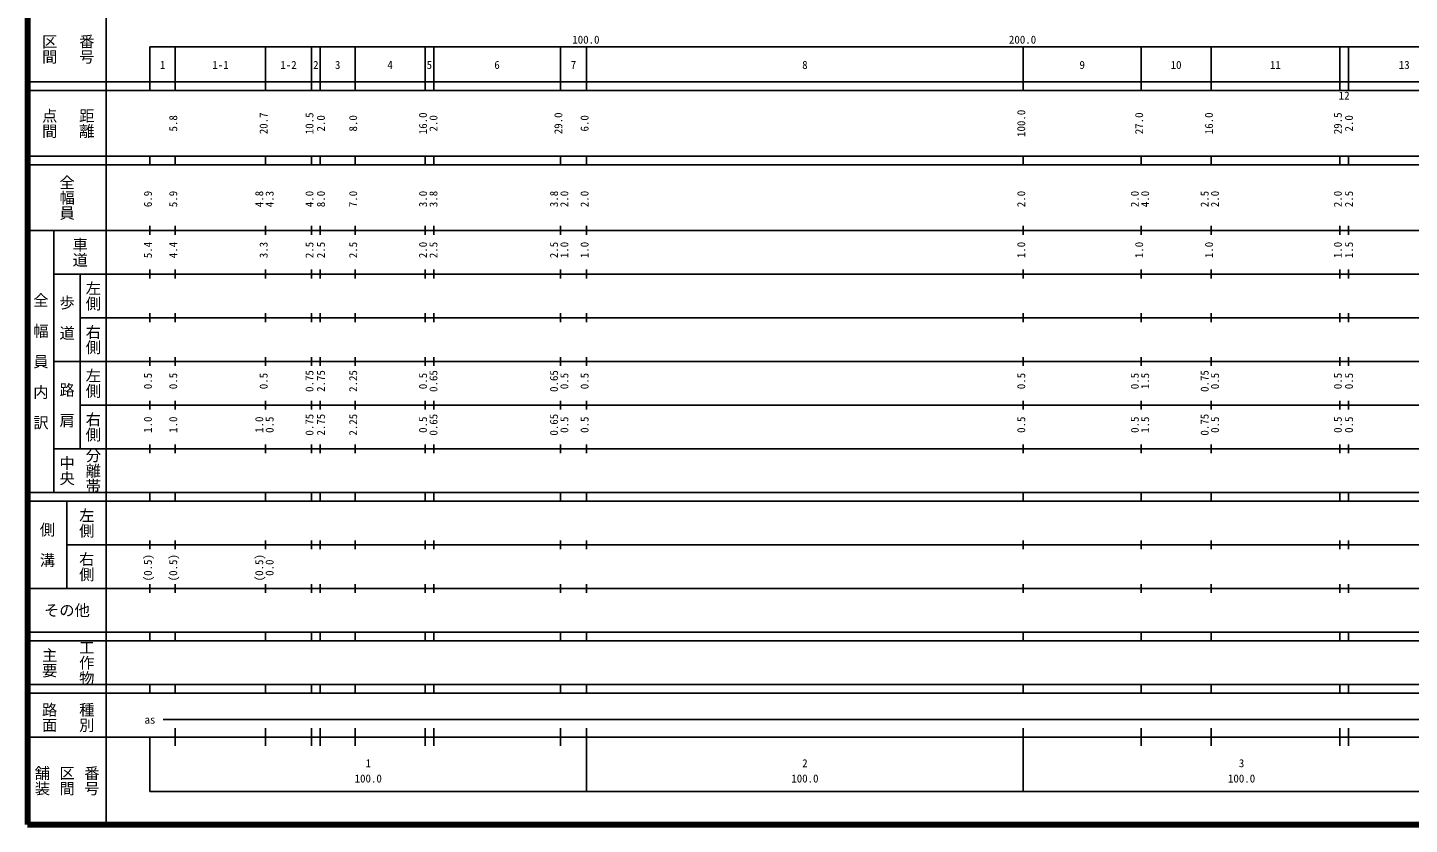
# Model space of a CAD drawing. Units: millimetres on the paper, enlarged 1000 times. Extents: x 40000 to 680000, y 20000 to 380000.
# Drawn here: x 40000 to 356425, y 20000 to 202409 of the extents above; entities that cross this region are included whole.
import ezdxf
from ezdxf.enums import TextEntityAlignment as Align

# ---------------------------------------------------------------- set-up
doc = ezdxf.new("R2010")
doc.units = ezdxf.units.MM
doc.header["$LTSCALE"] = 1000
doc.layers.add('M-TTL', color=2, linetype='Continuous', lineweight=140)
doc.layers.add('M-TTL-BAND', color=7, linetype='Continuous', lineweight=25)
doc.styles.add('@ＭＳ ゴシック', font='')
doc.styles.add('ＭＳ ゴシック', font='')
doc.styles.get('@ＭＳ ゴシック').set_extended_font_data('@MS Gothic')
doc.styles.get('ＭＳ ゴシック').set_extended_font_data('MS Gothic')

msp = doc.modelspace()

# ---------------------------------------------------------------- linework, layer by layer
at = {"layer": 'M-TTL'}
for p, q in [((40000, 380000), (40000, 20000)), ((40000, 20000), (680000, 20000))]:
    msp.add_line(p, q, dxfattribs=at)
at = {"layer": 'M-TTL-BAND'}
for p, q in [((58000, 370000), (58000, 20000)), ((68000, 198000), (579000, 198000)), ((68000, 198000), (68000, 188000)), ((73800, 188000), (73800, 198000)), ((94500, 188000), (94500, 198000)), ((105000, 188000), (105000, 198000)), ((107000, 188000), (107000, 198000)), ((115000, 188000), (115000, 198000)), ((131000, 188000), (131000, 198000)), ((133000, 188000), (133000, 198000)), ((162000, 188000), (162000, 198000)), ((168000, 188000), (168000, 198000)), ((268000, 188000), (268000, 198000)), ((295000, 188000), (295000, 198000)), ((311000, 188000), (311000, 198000)), ((340500, 188000), (340500, 198000)), ((342500, 188000), (342500, 198000)), ((40000, 190000), (579000, 190000)), ((40000, 188000), (579000, 188000)), ((40000, 173000), (579000, 173000)), ((40000, 171000), (579000, 171000)), ((68000, 171000), (68000, 173000)), ((73800, 171000), (73800, 173000)), ((94500, 171000), (94500, 173000)), ((105000, 171000), (105000, 173000)), ((107000, 171000), (107000, 173000)), ((115000, 171000), (115000, 173000)), ((131000, 171000), (131000, 173000)), ((133000, 171000), (133000, 173000)), ((162000, 171000), (162000, 173000)), ((168000, 171000), (168000, 173000)), ((268000, 171000), (268000, 173000)), ((295000, 171000), (295000, 173000)), ((311000, 171000), (311000, 173000)), ((340500, 171000), (340500, 173000)), ((342500, 171000), (342500, 173000)), ((40000, 156000), (579000, 156000)), ((46000, 96000), (46000, 156000)), ((68000, 155000), (68000, 157000)), ((73800, 155000), (73800, 157000)), ((94500, 155000), (94500, 157000)), ((105000, 155000), (105000, 157000)), ((107000, 155000), (107000, 157000)), ((115000, 155000), (115000, 157000)), ((131000, 155000), (131000, 157000)), ((133000, 155000), (133000, 157000)), ((162000, 155000), (162000, 157000)), ((168000, 155000), (168000, 157000)), ((268000, 155000), (268000, 157000)), ((295000, 155000), (295000, 157000)), ((311000, 155000), (311000, 157000)), ((340500, 155000), (340500, 157000)), ((342500, 155000), (342500, 157000)), ((46000, 146000), (579000, 146000)), ((52000, 146000), (52000, 106000)), ((68000, 145000), (68000, 147000)), ((73800, 145000), (73800, 147000)), ((94500, 145000), (94500, 147000)), ((105000, 145000), (105000, 147000)), ((107000, 145000), (107000, 147000)), ((115000, 145000), (115000, 147000)), ((131000, 145000), (131000, 147000)), ((133000, 145000), (133000, 147000)), ((162000, 145000), (162000, 147000)), ((168000, 145000), (168000, 147000)), ((268000, 145000), (268000, 147000)), ((295000, 145000), (295000, 147000)), ((311000, 145000), (311000, 147000)), ((340500, 145000), (340500, 147000)), ((342500, 145000), (342500, 147000)), ((68000, 135000), (68000, 137000)), ((73800, 135000), (73800, 137000)), ((94500, 135000), (94500, 137000)), ((105000, 135000), (105000, 137000)), ((107000, 135000), (107000, 137000)), ((115000, 135000), (115000, 137000)), ((131000, 135000), (131000, 137000)), ((133000, 135000), (133000, 137000)), ((162000, 135000), (162000, 137000)), ((168000, 135000), (168000, 137000)), ((268000, 135000), (268000, 137000)), ((295000, 135000), (295000, 137000)), ((311000, 135000), (311000, 137000)), ((340500, 135000), (340500, 137000)), ((342500, 135000), (342500, 137000)), ((52000, 136000), (579000, 136000)), ((68000, 125000), (68000, 127000)), ((73800, 125000), (73800, 127000)), ((94500, 125000), (94500, 127000)), ((105000, 125000), (105000, 127000)), ((107000, 125000), (107000, 127000)), ((115000, 125000), (115000, 127000)), ((131000, 125000), (131000, 127000)), ((133000, 125000), (133000, 127000)), ((162000, 125000), (162000, 127000)), ((168000, 125000), (168000, 127000)), ((268000, 125000), (268000, 127000)), ((295000, 125000), (295000, 127000)), ((311000, 125000), (311000, 127000)), ((340500, 125000), (340500, 127000)), ((342500, 125000), (342500, 127000)), ((46000, 126000), (579000, 126000)), ((52000, 116000), (579000, 116000)), ((68000, 115000), (68000, 117000)), ((73800, 115000), (73800, 117000)), ((94500, 115000), (94500, 117000)), ((105000, 115000), (105000, 117000)), ((107000, 115000), (107000, 117000)), ((115000, 115000), (115000, 117000)), ((131000, 115000), (131000, 117000)), ((133000, 115000), (133000, 117000)), ((162000, 115000), (162000, 117000)), ((168000, 115000), (168000, 117000)), ((268000, 115000), (268000, 117000)), ((295000, 115000), (295000, 117000)), ((311000, 115000), (311000, 117000)), ((340500, 115000), (340500, 117000)), ((342500, 115000), (342500, 117000)), ((46000, 106000), (579000, 106000)), ((68000, 105000), (68000, 107000)), ((73800, 105000), (73800, 107000)), ((94500, 105000), (94500, 107000)), ((105000, 105000), (105000, 107000)), ((107000, 105000), (107000, 107000)), ((115000, 105000), (115000, 107000)), ((131000, 105000), (131000, 107000)), ((133000, 105000), (133000, 107000)), ((162000, 105000), (162000, 107000)), ((168000, 105000), (168000, 107000)), ((268000, 105000), (268000, 107000)), ((295000, 105000), (295000, 107000)), ((311000, 105000), (311000, 107000)), ((340500, 105000), (340500, 107000)), ((342500, 105000), (342500, 107000)), ((40000, 96000), (579000, 96000)), ((68000, 94000), (68000, 96000)), ((73800, 94000), (73800, 96000)), ((94500, 94000), (94500, 96000)), ((105000, 94000), (105000, 96000)), ((107000, 94000), (107000, 96000)), ((115000, 94000), (115000, 96000)), ((131000, 94000), (131000, 96000)), ((133000, 94000), (133000, 96000)), ((162000, 94000), (162000, 96000)), ((168000, 94000), (168000, 96000)), ((268000, 94000), (268000, 96000)), ((295000, 94000), (295000, 96000)), ((311000, 94000), (311000, 96000)), ((340500, 94000), (340500, 96000)), ((342500, 94000), (342500, 96000)), ((40000, 94000), (579000, 94000)), ((49000, 94000), (49000, 74000)), ((49000, 84000), (579000, 84000)), ((68000, 83000), (68000, 85000)), ((73800, 83000), (73800, 85000)), ((94500, 83000), (94500, 85000)), ((105000, 83000), (105000, 85000)), ((107000, 83000), (107000, 85000)), ((115000, 83000), (115000, 85000)), ((131000, 83000), (131000, 85000)), ((133000, 83000), (133000, 85000)), ((162000, 83000), (162000, 85000)), ((168000, 83000), (168000, 85000)), ((268000, 83000), (268000, 85000)), ((295000, 83000), (295000, 85000)), ((311000, 83000), (311000, 85000)), ((340500, 83000), (340500, 85000)), ((342500, 83000), (342500, 85000)), ((40000, 74000), (579000, 74000)), ((68000, 73000), (68000, 75000)), ((73800, 73000), (73800, 75000)), ((94500, 73000), (94500, 75000)), ((105000, 73000), (105000, 75000)), ((107000, 73000), (107000, 75000)), ((115000, 73000), (115000, 75000)), ((131000, 73000), (131000, 75000)), ((133000, 73000), (133000, 75000)), ((162000, 73000), (162000, 75000)), ((168000, 73000), (168000, 75000)), ((268000, 73000), (268000, 75000)), ((295000, 73000), (295000, 75000)), ((311000, 73000), (311000, 75000)), ((340500, 73000), (340500, 75000)), ((342500, 73000), (342500, 75000)), ((40000, 64000), (579000, 64000)), ((68000, 62000), (68000, 64000)), ((73800, 62000), (73800, 64000)), ((94500, 62000), (94500, 64000)), ((105000, 62000), (105000, 64000)), ((107000, 62000), (107000, 64000)), ((115000, 62000), (115000, 64000)), ((131000, 62000), (131000, 64000)), ((133000, 62000), (133000, 64000)), ((162000, 62000), (162000, 64000)), ((168000, 62000), (168000, 64000)), ((268000, 62000), (268000, 64000)), ((295000, 62000), (295000, 64000)), ((311000, 62000), (311000, 64000)), ((340500, 62000), (340500, 64000)), ((342500, 62000), (342500, 64000)), ((40000, 62000), (579000, 62000)), ((40000, 52000), (579000, 52000)), ((68000, 50000), (68000, 52000)), ((73800, 50000), (73800, 52000)), ((94500, 50000), (94500, 52000)), ((105000, 50000), (105000, 52000)), ((107000, 50000), (107000, 52000)), ((115000, 50000), (115000, 52000)), ((131000, 50000), (131000, 52000)), ((133000, 50000), (133000, 52000)), ((162000, 50000), (162000, 52000)), ((168000, 50000), (168000, 52000)), ((268000, 50000), (268000, 52000)), ((295000, 50000), (295000, 52000)), ((311000, 50000), (311000, 52000)), ((340500, 50000), (340500, 52000)), ((342500, 50000), (342500, 52000)), ((40000, 50000), (579000, 50000)), ((71000, 44000), (565000, 44000)), ((73800, 38000), (73800, 42000)), ((94500, 38000), (94500, 42000)), ((105000, 38000), (105000, 42000)), ((107000, 38000), (107000, 42000)), ((115000, 38000), (115000, 42000)), ((131000, 38000), (131000, 42000)), ((133000, 38000), (133000, 42000)), ((162000, 38000), (162000, 42000)), ((168000, 27500), (168000, 42000)), ((268000, 27500), (268000, 42000)), ((295000, 38000), (295000, 42000)), ((311000, 38000), (311000, 42000)), ((340500, 38000), (340500, 42000)), ((342500, 38000), (342500, 42000)), ((40000, 40000), (579000, 40000)), ((68000, 40000), (68000, 27500)), ((68000, 27500), (579000, 27500))]:
    msp.add_line(p, q, dxfattribs=at)

# ---------------------------------------------------------------- texts
at = {"layer": 'M-TTL-BAND', "style": '@ＭＳ ゴシック'}
for s, p in [('区間', (45000, 197500)), ('番号', (53500, 197500)), ('点間', (45000, 180500)), ('距離', (53500, 180500)), ('全幅員', (49000, 163500)), ('車道', (52000, 151000)), ('左側', (55000, 141000)), ('全\u3000幅\u3000員\u3000内\u3000訳', (43000, 126000)), ('歩\u3000道', (49000, 136000)), ('右側', (55000, 131000)), ('左側', (55000, 121000)), ('路\u3000肩', (49000, 116000)), ('右側', (55000, 111000)), ('分離帯', (55000, 101000)), ('中央', (49000, 101000)), ('左側', (53500, 89000)), ('側\u3000溝', (44500, 84000)), ('右側', (53500, 79000)), ('主要', (45000, 57000)), ('工作物', (53500, 57000)), ('路面', (45000, 44500)), ('種別', (53500, 44500)), ('舗装', (43333, 30000)), ('区間', (49000, 30000)), ('番号', (54667, 30000))]:
    msp.add_text(s, height=2566, rotation=270, dxfattribs=at).set_placement(p, align=Align.MIDDLE_CENTER)
at = {"layer": 'M-TTL-BAND', "style": 'ＭＳ ゴシック'}
for s, p in [('100.0', (167844, 198195)), ('200.0', (267844, 198195)), ('1', (70900, 192405)), ('1-1', (84150, 192405)), ('1-2', (99750, 192405)), ('2', (106000, 192405)), ('3', (111000, 192405)), ('4', (123000, 192405)), ('5', (132000, 192405)), ('6', (147500, 192405)), ('7', (165000, 192405)), ('8', (218000, 192405)), ('9', (281500, 192405)), ('10', (303000, 192405)), ('11', (325750, 192405)), ('13', (355250, 192405)), ('12', (341500, 185377)), ('as', (68000, 42500)), ('1', (118000, 32523)), ('2', (218000, 32523)), ('3', (318000, 32523)), ('100.0', (118000, 29033)), ('100.0', (218000, 29033)), ('100.0', (318000, 29033))]:
    msp.add_text(s, height=1833, dxfattribs=at).set_placement(p, align=Align.BOTTOM_CENTER)
for s, p in [('5.8', (74800, 180500)), ('20.7', (95500, 180500)), ('10.5', (106000, 180500)), ('2.0', (108625, 180500)), ('8.0', (116000, 180500)), ('16.0', (132000, 180500)), ('2.0', (134391, 180500)), ('29.0', (163000, 180500)), ('6.0', (169000, 180500)), ('100.0', (269000, 180500)), ('27.0', (296000, 180500)), ('16.0', (312000, 180500)), ('29.5', (341500, 180500)), ('2.0', (344058, 180500)), ('6.9', (69000, 163174)), ('5.9', (74800, 163174)), ('4.8', (94500, 163174)), ('4.3', (96870, 163174)), ('4.0', (106000, 163174)), ('8.0', (108625, 163174)), ('7.0', (116000, 163174)), ('3.0', (132000, 163174)), ('3.8', (134391, 163174)), ('3.8', (162000, 163174)), ('2.0', (164370, 163174)), ('2.0', (169000, 163174)), ('2.0', (269000, 163174)), ('2.0', (295000, 163174)), ('4.0', (297370, 163174)), ('2.5', (311000, 163174)), ('2.0', (313370, 163174)), ('2.0', (341500, 163174)), ('2.5', (344058, 163174)), ('5.4', (69000, 151500)), ('4.4', (74800, 151500)), ('3.3', (95500, 151500)), ('2.5', (106000, 151500)), ('2.5', (108625, 151500)), ('2.5', (116000, 151500)), ('2.0', (132000, 151500)), ('2.5', (134391, 151500)), ('2.5', (162000, 151500)), ('1.0', (164370, 151500)), ('1.0', (169000, 151500)), ('1.0', (269000, 151500)), ('1.0', (296000, 151500)), ('1.0', (312000, 151500)), ('1.0', (341500, 151500)), ('1.5', (344058, 151500)), ('0.75', (106000, 121500)), ('2.75', (108625, 121500)), ('2.25', (116000, 121500)), ('0.65', (134391, 121500)), ('0.65', (162000, 121500)), ('0.75', (311000, 121500)), ('0.5', (69000, 121500)), ('0.5', (74800, 121500)), ('0.5', (95500, 121500)), ('0.5', (132000, 121500)), ('0.5', (164370, 121500)), ('0.5', (169000, 121500)), ('0.5', (269000, 121500)), ('0.5', (295000, 121500)), ('1.5', (297370, 121500)), ('0.5', (313370, 121500)), ('0.5', (341500, 121500)), ('0.5', (344058, 121500)), ('1.0', (69000, 111500)), ('1.0', (74800, 111500)), ('1.0', (94500, 111500)), ('0.5', (96870, 111500)), ('0.75', (106000, 111500)), ('2.75', (108625, 111500)), ('2.25', (116000, 111500)), ('0.5', (132000, 111500)), ('0.65', (134391, 111500)), ('0.65', (162000, 111500)), ('0.5', (164370, 111500)), ('0.5', (169000, 111500)), ('0.5', (269000, 111500)), ('0.5', (295000, 111500)), ('1.5', (297370, 111500)), ('0.75', (311000, 111500)), ('0.5', (313370, 111500)), ('0.5', (341500, 111500)), ('0.5', (344058, 111500)), ('(0.5)', (69000, 78764)), ('(0.5)', (74800, 78764)), ('(0.5)', (94500, 78764)), ('0.0', (96864, 78764))]:
    msp.add_text(s, height=1833, rotation=90, dxfattribs=at).set_placement(p, align=Align.BOTTOM_CENTER)
msp.add_text('その他', height=2566, dxfattribs=at).set_placement((49000, 69000), align=Align.MIDDLE_CENTER)

doc.saveas('drawing.dxf')
